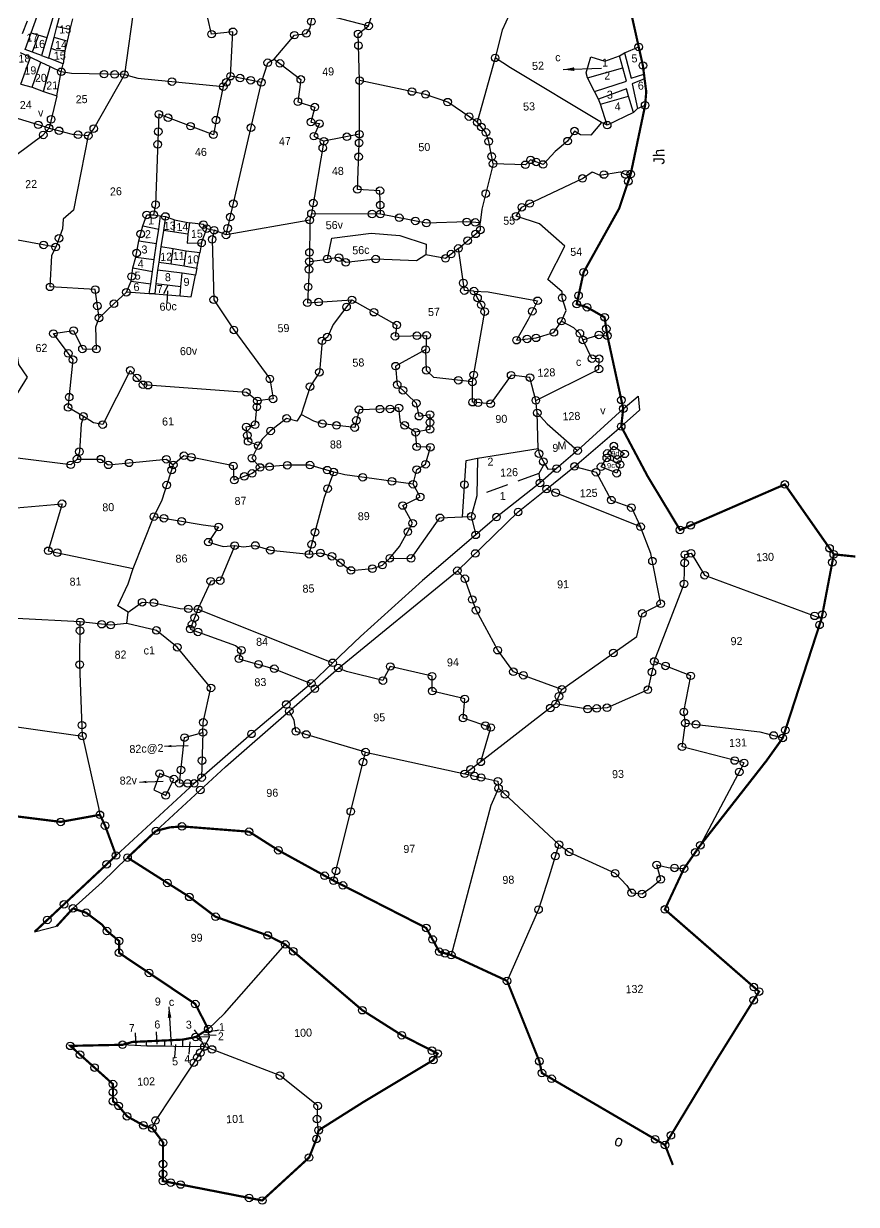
# Model space of a CAD drawing. Header units: metres. Extents: x 275030 to 277144, y 2062940 to 2065059.
# Drawn here: x 276177 to 277118, y 2063020 to 2064353 of the extents above; entities that cross this region are included whole.
import ezdxf
from ezdxf.enums import TextEntityAlignment as Align

# ---------------------------------------------------------------- set-up
doc = ezdxf.new("R2010")
doc.units = ezdxf.units.M
doc.linetypes.add('DASHED', pattern=[0.75, 0.5, -0.25])
doc.linetypes.add('DIVIDE', pattern=[1.25, 0.5, -0.25, 0, -0.25, 0, -0.25])
for name, color, linetype in [('OFF', 1, 'Continuous'), ('POLY_PARCEL', 6, 'Continuous'), ('POLY_ROAD', 30, 'Continuous'), ('POLY_SUBPARCEL', 6, 'DASHED'), ('SYM_ARROW', 1, 'Continuous'), ('SYM_STONE', 1, 'Continuous'), ('TEXT_MAPIN', 7, 'Continuous'), ('TEXT_MAPOUT', 7, 'Continuous'), ('TEXT_PARCEL', 7, 'Continuous'), ('V_BOUND_LINE', 7, 'Continuous'), ('V_DIVIDE_LINE', 7, 'DIVIDE')]:
    doc.layers.add(name, color=color, linetype=linetype)
doc.styles.get("Standard").update_dxf_attribs({"font": 'simplex.shx'})
doc.styles.add('TEXT_MAP', font='')
doc.styles.get('TEXT_MAP').set_extended_font_data('Kruti Dev 050')
doc.dimstyles.get("Standard").update_dxf_attribs({"dimtxt": 0.18, "dimasz": 0.18, "dimexe": 0.18, "dimexo": 0.0625, "dimgap": 0.09, "dimtad": 0, "dimtih": 1, "dimtoh": 1, "dimdec": 4, "dimzin": 0, "dimdsep": 46, "dimtxsty": 'Standard', "dimcen": 0.09, "dimadec": 0, "dimazin": 0, "dimtfac": 1, "dimtdec": 4, "dimtofl": 0, "dimtmove": 0, "dimatfit": 3, "dimfxl": 0, "dimtolj": 1, "dimtzin": 0, "dimarcsym": 0})

# ---------------------------------------------------------------- blocks, each defined once
blk = doc.blocks.new('STONE')
blk.add_circle((0, 0), 0.851)
blk = doc.blocks.new('TEXTARROW')
blk.add_leader([(0.04, -0.01), (8.68, -0.01)], dimstyle='Standard', override={"dimtxt": 2.5, "dimasz": 2.5, "dimexe": 1.25, "dimexo": 0.625, "dimgap": 0.625, "dimtad": 1, "dimtih": 0, "dimtoh": 0, "dimzin": 8, "dimcen": 2.5, "dimtofl": 1})
blk = doc.blocks.new('ss')
at = {"layer": 'OFF'}
for points in [[(277.52, 384.64), (279.15, 384)], [(304.13, 332.06), (303.02, 330.03)], [(301.07, 330.11), (299.83, 330.15)], [(408.9, 303.18), (409.09, 299.98)], [(268.83, 187.7), (273.82, 188.76)]]:
    blk.add_lwpolyline(points, dxfattribs=at)
at = {"layer": 'POLY_PARCEL'}
for points in [[(299.17, 413.85), (299.32, 403.22), (298.96, 396.25), (296.04, 379.68)], [(319.88, 378.43), (320.8, 388.39), (315.97, 388.03), (313.2, 402.65), (332.13, 406.91), (332.13, 410.19)], [(387.93, 406.45), (391.34, 399.98), (386.79, 392.4), (383.09, 390.05), (381.31, 386.56), (379.53, 380.38)], [(351.34, 388.6), (354.47, 397.53), (356.12, 403.32)], [(284.15, 390.21), (281.27, 390.95)], [(284.79, 392.63), (284.15, 390.21)], [(329.87, 381.9), (334.59, 387.13), (337.29, 387.42), (338.22, 388.62), (339, 392.32), (351.34, 388.6)], [(275.41, 389.8), (278.9, 388.64)], [(277.02, 389.26), (275.48, 385.49)], [(283.44, 387.65), (280.55, 388.59)], [(284.15, 390.21), (283.44, 387.65)], [(348.85, 376.37), (348.92, 386.9), (351.34, 388.6)], [(282.87, 385.45), (280.8, 385.73), (279.81, 386.16)], [(282.87, 385.45), (282.36, 382.57)], [(283.44, 387.65), (282.87, 385.45)], [(272.68, 378.38), (275.05, 384.33)], [(275.17, 377.6), (277.34, 383.14)], [(277.73, 376.53), (279.38, 382.08)], [(280.65, 375.46), (281.86, 380.8)], [(296.04, 379.68), (284.16, 380.32), (281.86, 380.8)], [(326.77, 376.78), (328.36, 381.15), (329.87, 381.9)], [(329.87, 381.9), (335.66, 377.13), (334.81, 372.15), (338.58, 370.8), (337.58, 367.46), (339.5, 367.03), (338.15, 364.26), (340.36, 363.05)], [(379.53, 380.38), (374.96, 366.06)], [(402.89, 364.98), (382.89, 378), (379.53, 380.38)], [(400.11, 375.15), (399.9, 376.29), (401.04, 379.85), (404.17, 378.71), (407.52, 379.85)], [(408.65, 380.42), (411.89, 381.67)], [(278.66, 368.24), (264, 373.29), (250.59, 378.51)], [(272.68, 378.38), (275.17, 377.6)], [(275.17, 377.6), (277.73, 376.53)], [(296.04, 379.68), (288.71, 367.76), (287.41, 366.25)], [(296.04, 379.68), (299.03, 378.71), (318.17, 376.15)], [(318.17, 376.15), (319.88, 378.43)], [(326.77, 376.78), (319.88, 378.43)], [(277.73, 376.53), (280.65, 375.46)], [(280.65, 375.46), (278.66, 368.24)], [(318.17, 376.15), (316.27, 368.67), (315.56, 365.4), (303.46, 370.45), (301.97, 350.18), (301.46, 347.93)], [(317.59, 342.78), (326.77, 376.78)], [(348.4, 364.33), (348.85, 376.37)], [(374.96, 366.06), (368.49, 370.82), (363.58, 372.74), (348.85, 376.37)], [(400.11, 375.15), (408.16, 377.09)], [(401.61, 372.03), (400.11, 375.15)], [(402.82, 369.11), (402.46, 370.25)], [(402.82, 369.11), (409.22, 370.71)], [(270.95, 362.47), (277.31, 366.75), (278.66, 368.24)], [(278.66, 368.24), (283.78, 366.68), (287.41, 366.25)], [(404.17, 364.34), (402.82, 369.11)], [(410.22, 366.98), (404.17, 364.34)], [(411.14, 367.83), (412.86, 368.48)], [(287.41, 366.25), (283.5, 349.61), (281.08, 347.69), (280.87, 345.48), (279.17, 341.44)], [(348.4, 364.33), (340.36, 363.05)], [(352.46, 346.22), (352.53, 351.46), (347.47, 351.95), (348.4, 364.33)], [(378.2, 356.59), (377.41, 361.64), (376.84, 363.7), (374.96, 366.06)], [(402.89, 364.98), (400.4, 362.21), (398.05, 362.35), (396.77, 363.28), (395.13, 361.07), (392.29, 358.8), (389.44, 356.02), (386.67, 357.16), (385.46, 356.09), (378.2, 356.59)], [(404.17, 364.34), (402.89, 364.98)], [(340.36, 363.05), (336.95, 346.86)], [(378.2, 356.59), (375.32, 346.46), (374.8, 343.44)], [(392.26, 320.65), (393.41, 323.04), (392.63, 325.89), (392.7, 327.24), (389.57, 330.16), (393.62, 337.48), (388.14, 342.67), (382.95, 344.59), (384.3, 346.58), (398.18, 352.56), (400.38, 353.98), (402.09, 353.13), (406.72, 353.77), (407.86, 353.13), (409.05, 353.13)], [(297.91, 342.17), (298.97, 345.51)], [(298.97, 345.51), (299.9, 347.93), (301.46, 347.93)], [(298.97, 345.51), (302.48, 344.62)], [(301.46, 347.93), (303.03, 347.64)], [(304.1, 347.43), (306.12, 346.6)], [(305.96, 343.85), (306.12, 346.6)], [(306.12, 346.6), (309.43, 345.79)], [(309.43, 345.79), (309.01, 343.3)], [(313.28, 344.37), (312.57, 345.29), (309.43, 345.79)], [(336.52, 345.43), (317.59, 342.78)], [(336.52, 345.43), (336.09, 336.12)], [(336.95, 346.86), (336.52, 345.43)], [(352.46, 346.22), (336.95, 346.86)], [(374.8, 343.44), (371.81, 343.73), (362.71, 343.8), (352.46, 346.22)], [(279.17, 341.44), (270.7, 343.29), (268.99, 342.01), (262.38, 342.5), (260.31, 342.36)], [(309.01, 343.3), (303.52, 344.29)], [(309.01, 343.3), (308.79, 341.24), (312, 341.17)], [(312, 341.17), (313.28, 344.37)], [(313.28, 344.37), (314.91, 343.94)], [(314.91, 343.94), (314.42, 341.88), (314.27, 328.3), (318.55, 321.37), (326.24, 310.07), (326.81, 305.52), (323.27, 305.21)], [(317.59, 342.78), (314.91, 343.94)], [(369.71, 337.84), (374.8, 341.81), (374.8, 343.44)], [(288.35, 325.15), (287.71, 331.55), (277.6, 332.55), (278.24, 339.59), (279.17, 341.44)], [(297.12, 338.54), (297.91, 342.17)], [(297.91, 342.17), (301.89, 341.4)], [(305.59, 340.1), (302.85, 340.61)], [(305, 336.7), (305.59, 340.1)], [(308.44, 339.46), (305.59, 340.1)], [(312, 341.17), (311.57, 338.96)], [(340.15, 336.54), (341.36, 341.17), (350.18, 342.02), (356.66, 341.24), (362.49, 339.1), (362.31, 336.7)], [(296.34, 336.12), (297.12, 338.54)], [(297.12, 338.54), (301.23, 337.82)], [(307.87, 336.19), (308.44, 339.46)], [(311.57, 338.96), (308.44, 339.46)], [(310.7, 335.54), (311.57, 338.96)], [(369.71, 337.84), (366.72, 335.7), (362.31, 336.7)], [(372.84, 328.12), (370.71, 328.31), (369.71, 337.84)], [(295.84, 333.2), (296.34, 336.12)], [(296.34, 336.12), (300.75, 335.2)], [(307.37, 334.56), (301.91, 335.43)], [(302.23, 337.22), (305, 336.7)], [(305, 336.7), (307.87, 336.19)], [(307.87, 336.19), (310.7, 335.54)], [(310.7, 335.54), (310.38, 333.97)], [(336.09, 336.12), (335.31, 326.87), (345.34, 327.16)], [(336.09, 336.12), (340.15, 336.54)], [(362.31, 336.7), (360.18, 335.42), (351.04, 336.12), (344.27, 335.62), (342.78, 336.76), (340.15, 336.54)], [(294.7, 330.72), (295.84, 333.2)], [(295.84, 333.2), (300.24, 332.39)], [(301.37, 332.43), (307.01, 331.57)], [(306.73, 329.47), (309.22, 329.18), (310.38, 333.97)], [(307.01, 331.57), (307.37, 334.56)], [(310.38, 333.97), (307.37, 334.56)], [(294.7, 330.72), (291.79, 328.23), (288.35, 325.15)], [(299.83, 330.15), (294.7, 330.72)], [(301.07, 330.11), (306.73, 329.47)], [(306.73, 329.47), (307.01, 331.57)], [(345.34, 327.16), (340.93, 321.75), (339.51, 318.98), (338.3, 318.19), (337.44, 311.15), (335.22, 307.99), (332.96, 301.83)], [(345.34, 327.16), (355.23, 321.11), (354.74, 318.62), (361.85, 318.55), (361.52, 315.39)], [(371.77, 307.71), (375.11, 323.43), (372.84, 328.12)], [(372.84, 328.12), (376.04, 327.84), (387.07, 325.42), (384.79, 321.29), (382.02, 316.74), (386.43, 317.1), (390.48, 318.16), (392.26, 320.65)], [(258.92, 323.5), (266.96, 324.07), (266.53, 318.95), (269.38, 319.31), (269.88, 315.32), (271.73, 312.41), (267.74, 306.5), (264.11, 305.72), (263.47, 297.19), (262.93, 295.49)], [(284.03, 303.15), (280.66, 305.31), (282.16, 315.98), (277.96, 322.02), (282.51, 322.52), (284.36, 318.32), (287.49, 318.18), (287.57, 323.16), (288.35, 325.15)], [(392.26, 320.65), (394.9, 319.16), (396.32, 317.74), (396.96, 316.24)], [(385.87, 303.06), (400.3, 309.56), (400.45, 311.9), (398.81, 311.98), (396.96, 316.24)], [(396.96, 316.24), (400.59, 317.24), (402.48, 317)], [(361.52, 315.39), (354.62, 311.9), (354.83, 307.71), (358.96, 303.37), (359.46, 300.45), (361.95, 300.74), (361.81, 297.4), (358.58, 296.86)], [(371.77, 307.71), (363.09, 309.06), (361.52, 310.7), (361.52, 315.39)], [(323.27, 305.21), (320.85, 307.21), (297.69, 309.77), (294.92, 313.11), (288.3, 301.16), (286.23, 301.66), (284.03, 303.15)], [(385.87, 303.06), (384.72, 308.21), (380.52, 308.92), (375.68, 302.66), (371.63, 303.16), (371.77, 307.71)], [(284.03, 303.15), (283.46, 301.52), (282.82, 295.26), (282.25, 293.62)], [(323.07, 295.15), (320.85, 296.18), (320.56, 299.45), (322.56, 299.88), (323.27, 305.21)], [(386.08, 300.21), (385.87, 303.06)], [(332.96, 301.83), (331.97, 300.34), (329.69, 301.05), (325.99, 298.35), (324, 296.57), (323.07, 295.15)], [(358.58, 296.86), (355.23, 299.13), (355.02, 302.47), (353.03, 302.33), (346.06, 302.4), (344.92, 298.42), (337.66, 299.56), (335.81, 300.2), (332.96, 301.83)], [(386.01, 292.25), (386.08, 300.21)], [(386.08, 300.21), (388.21, 297.65), (394.85, 291.41)], [(323.07, 295.15), (321.58, 292.38), (323.32, 290.23)], [(357.58, 285.19), (358.51, 288.46), (360.57, 289.6), (361.78, 293.37), (358.72, 293.58), (358.58, 296.86)], [(282.25, 293.62), (280.79, 292.37), (267.06, 294.57)], [(282.25, 293.62), (287.59, 293.41), (289.22, 292.06), (293.92, 292.34), (302.32, 292.84), (303.82, 291.51)], [(323.32, 290.23), (321.47, 288.95), (317.42, 287.59), (317.34, 290.79), (306.31, 293.5), (303.82, 291.51)], [(372.31, 290.53), (386.01, 292.25)], [(386.01, 292.25), (386.15, 291.04), (387.29, 288.76)], [(303.82, 291.51), (300.98, 283.68), (299.06, 280.06)], [(339.83, 288.59), (334.56, 290.37), (329.44, 290.51), (323.32, 290.23)], [(368.4, 277.49), (369.68, 290.1), (372.31, 290.53)], [(372.31, 290.53), (371.82, 282.06)], [(400, 287.61), (401.35, 289.54), (404.29, 287.95), (403.45, 286.01), (400, 287.61)], [(403.03, 292.15), (405.38, 290.3), (403.7, 289.12), (401.52, 290.55), (403.03, 292.15)], [(333.64, 270.31), (337.55, 283.04), (339.83, 288.59)], [(357.58, 285.19), (342.35, 287.9), (339.83, 288.59)], [(387.29, 288.76), (385.94, 286.56)], [(387.29, 288.76), (388, 287.48), (389.97, 287.55)], [(394.02, 287.89), (398.81, 286.4), (402.01, 280.01), (406.47, 278.16), (408.4, 273.79)], [(351.75, 268.76), (354.03, 271.32), (357.16, 276.45), (355.09, 280.5), (359.08, 282.28), (357.58, 285.19)], [(385.94, 286.56), (386.14, 284.46)], [(268.13, 283.12), (278.51, 283.69), (275.03, 273.23), (293.93, 268.53)], [(371.82, 282.06), (370.39, 277.51)], [(408.4, 273.79), (387.56, 283.03)], [(293.93, 268.53), (299.06, 280.06)], [(299.06, 280.06), (310.09, 277.78), (313.5, 277.21), (311.08, 273.87), (314.36, 272.73), (316.99, 272.87)], [(351.75, 268.76), (356.52, 268.55), (363.35, 277.44), (368.4, 277.49)], [(368.4, 277.49), (370.39, 277.51)], [(370.39, 277.51), (371.26, 273.31)], [(389.38, 237.87), (406.63, 249.17), (408.06, 254.29), (412.27, 256.31), (410.5, 267.66), (408.4, 273.79)], [(316.99, 272.87), (313.43, 265.12), (311.3, 265.05), (308.2, 258.89)], [(316.99, 272.87), (318.84, 272.52), (321.61, 272.73), (324.96, 271.52), (333.64, 270.31)], [(292.45, 258.8), (290.23, 260.28), (292.72, 265.12), (293.93, 268.53)], [(333.64, 270.31), (336.2, 270.53), (338.76, 269.67), (342.89, 266.33), (347.76, 266.56), (350.04, 267.27), (351.75, 268.76)], [(410.36, 243.39), (417.68, 260.59), (418.1, 267.15), (419.53, 267.4), (422.39, 262.36), (448.33, 251.69)], [(389.38, 237.87), (378.61, 242.24), (375.25, 247.2), (370.71, 256.36), (368.45, 263.54), (366.83, 265.39)], [(292.45, 258.8), (295.7, 260.89), (298.33, 260.7), (304.21, 259.17), (308.2, 258.89)], [(281.62, 257), (267.31, 258.27)], [(292.12, 256.24), (292.45, 258.8)], [(308.2, 258.89), (306.3, 254.46), (316.35, 250.39), (317.61, 249.3), (316.98, 247.4), (324.86, 244.87), (333.06, 241.28)], [(308.2, 258.89), (329.11, 249.67), (338.06, 245.72)], [(281.16, 231.3), (281.16, 247.41), (281.62, 257)], [(292.12, 256.24), (288.46, 256), (281.62, 257)], [(308.29, 231.12), (308.47, 233.38), (310.46, 241.07), (303.22, 250.48), (298.69, 254.46), (292.12, 256.24)], [(370.54, 222.24), (373.06, 229.88), (366.92, 232.24), (367.43, 236.52), (360.2, 238.54), (360.28, 241.9), (350.95, 244.42), (349.18, 241.31), (341.11, 243.67), (339.29, 244.49)], [(230.65, 242.43), (238.52, 238.9), (281.16, 231.3)], [(410.36, 243.39), (408.68, 237.08), (399.35, 233.38), (394.97, 233.22), (387.83, 234.64)], [(416.84, 229.27), (416.59, 231.79), (418.44, 239.86), (410.36, 243.39)], [(387.83, 234.64), (389.38, 237.87)], [(344.7, 225.39), (329.23, 230.6), (328.89, 233.12), (327.88, 235.19)], [(387.83, 234.64), (370.54, 222.24)], [(281.16, 231.3), (284.24, 215.11), (284.45, 213.46)], [(305.91, 219.74), (302.59, 219.9), (304.12, 230.12), (308.29, 231.12)], [(308.29, 231.12), (307.63, 221)], [(419.21, 201.7), (429.71, 219.85), (415.91, 223.97), (416.84, 229.27)], [(416.84, 229.27), (433.49, 226.74), (438.62, 225.14)], [(336.47, 196.74), (344.7, 225.39)], [(344.7, 225.39), (366.82, 219.68)], [(299.42, 217.27), (301.41, 220.89), (298.24, 222.25), (296.79, 218.63), (299.42, 217.27)], [(370.54, 222.24), (366.82, 219.68)], [(366.82, 219.68), (374.22, 217.74), (374.3, 216.15)], [(374.3, 216.15), (372.45, 212.36), (362.3, 179.06)], [(374.3, 216.15), (387.43, 203)], [(387.43, 203), (384.91, 195.77), (382.3, 188.55), (374.65, 172.79)], [(387.43, 203), (389.65, 201.24), (399.83, 196.11), (402.35, 193.26), (403.36, 191.57), (405.72, 191.24), (407.82, 192.58), (410.01, 194.35), (409.25, 197.63), (411.77, 196.95), (415.34, 196.59)], [(307.07, 164.4), (310.86, 167.74), (325.07, 182.8)], [(293.12, 161.1), (293.03, 162.16)], [(297.15, 160.93), (297.24, 162.2)], [(301.19, 160.59), (301.29, 162.25)], [(304.18, 162.73), (305.48, 161.77), (306.07, 160.51)], [(307.25, 162.61), (304.18, 162.73)], [(306.05, 163.81), (307.16, 163.54)], [(306.07, 160.51), (307.25, 162.61)], [(307.16, 163.54), (307.07, 164.4)], [(307.25, 162.61), (307.16, 163.54)], [(293.12, 161.1), (287.66, 161.58)], [(297.15, 160.93), (293.12, 161.1)], [(306.07, 160.51), (294.46, 144.29), (293.68, 142.57)], [(301.19, 160.59), (297.15, 160.93)], [(306.07, 160.51), (301.19, 160.59)], [(331.04, 140.74), (330.79, 143.28), (331.04, 146.22), (322.8, 153.37), (306.07, 160.51)]]:
    blk.add_lwpolyline(points, dxfattribs=at)
at = {"layer": 'POLY_ROAD'}
for points in [[(278.37, 397.3), (281.43, 395.94), (277.52, 384.64), (273.96, 386.13), (278.37, 397.3)], [(281.27, 390.95), (282.09, 393.69)], [(274.59, 392.44), (273.35, 389.67)], [(280.55, 388.59), (281.27, 390.95)], [(279.81, 386.16), (280.55, 388.59)], [(272.82, 385.49), (275.05, 384.33)], [(282.36, 382.57), (279.15, 384), (279.81, 386.16)], [(275.05, 384.33), (277.34, 383.14)], [(277.34, 383.14), (279.38, 382.08)], [(281.86, 380.8), (282.36, 382.57)], [(279.38, 382.08), (281.86, 380.8)], [(407.52, 379.85), (408.65, 380.42)], [(408.16, 377.09), (407.52, 379.85)], [(408.65, 380.42), (409.93, 374.73), (412.86, 375.52)], [(401.61, 372.03), (408.87, 374.09), (408.16, 377.09)], [(402.46, 370.25), (401.61, 372.03)], [(409.22, 370.71), (408.8, 372.31), (402.46, 370.25)], [(412.95, 374.46), (410.15, 373.45), (411.14, 367.83)], [(410.22, 366.98), (409.22, 370.71)], [(411.14, 367.83), (410.22, 366.98)], [(302.48, 344.62), (303.03, 347.64)], [(303.03, 347.64), (304.1, 347.43)], [(304.1, 347.43), (303.52, 344.29)], [(301.89, 341.4), (302.48, 344.62)], [(303.52, 344.29), (302.85, 340.61)], [(301.23, 337.82), (301.89, 341.4)], [(302.85, 340.61), (302.23, 337.22)], [(300.75, 335.2), (301.23, 337.82)], [(300.24, 332.39), (300.75, 335.2)], [(301.91, 335.43), (301.37, 332.43)], [(302.23, 337.22), (301.91, 335.43)], [(299.83, 330.15), (300.24, 332.39)], [(301.37, 332.43), (301.07, 330.11)], [(405.45, 300.46), (408.9, 303.18)], [(405.45, 300.46), (394.85, 291.41)], [(404.85, 296.48), (409.09, 299.98)], [(394.02, 287.89), (404.85, 296.48)], [(394.85, 291.41), (389.97, 287.55)], [(389.97, 287.55), (386.14, 284.46)], [(387.56, 283.03), (394.02, 287.89)], [(386.14, 284.46), (376.07, 277.14), (371.26, 273.31)], [(366.83, 265.39), (380.98, 278.11), (387.56, 283.03)], [(371.26, 273.31), (358.94, 263.5), (344.53, 251.44), (338.06, 245.72)], [(339.29, 244.49), (366.83, 265.39)], [(327.88, 235.19), (339.29, 244.49)], [(338.06, 245.72), (333.06, 241.28)], [(333.06, 241.28), (319.21, 230.41), (307.63, 221)], [(296.95, 209.4), (313.12, 223.24), (327.88, 235.19)], [(307.63, 221), (305.91, 219.74)], [(305.91, 219.74), (287.77, 204.18)], [(277.63, 192.64), (284.39, 198.29), (290.32, 203.62)]]:
    blk.add_lwpolyline(points, dxfattribs=at)
at = {"layer": 'POLY_SUBPARCEL', "ltscale": 10, "flags": 128}
blk.add_lwpolyline([(385.94, 286.56), (371.82, 282.06)], dxfattribs=at)
at = {"layer": 'V_BOUND_LINE', "const_width": 0.5}
for points in [[(411.89, 381.67), (409.96, 392.13), (403.03, 400.75), (396.27, 410.87)], [(412.86, 375.52), (412.68, 377.45), (411.89, 381.67)], [(412.95, 374.46), (412.86, 375.52)], [(412.86, 368.48), (413.22, 371.55), (412.95, 374.46)], [(409.05, 353.13), (412.86, 368.48)], [(402.48, 317), (402, 321.16), (398.14, 323.57), (395.85, 324.35), (397.66, 331.46), (406.16, 345.48), (409.05, 353.13)], [(405.45, 300.46), (402.48, 317)], [(404.85, 296.48), (404.85, 296.48), (405.45, 300.46), (405.45, 300.46)], [(448.33, 251.69), (451.6, 266), (441.16, 282.12), (417.23, 272.73), (410.4, 285.03), (404.85, 296.48)], [(438.62, 225.14), (448.33, 251.69)], [(419.21, 201.7), (434.76, 220.14), (438.62, 225.14)], [(246.62, 216.89), (275.59, 212.19), (284.45, 213.46)], [(284.45, 213.46), (285.54, 210.99), (287.77, 204.18)], [(296.95, 209.4), (300.09, 210.06), (302.8, 210.18), (317.87, 208.44), (324.29, 204.03), (336.47, 196.74)], [(290.32, 203.62), (296.95, 209.4)], [(287.77, 204.18), (268.83, 187.7), (268.83, 187.7)], [(325.07, 182.8), (321.21, 184.96), (309.64, 189.6), (303.89, 194.28), (290.32, 203.62)], [(415.34, 196.59), (419.21, 201.7)], [(336.47, 196.74), (356.9, 185.35), (359.64, 179.9), (362.3, 179.06)], [(374.65, 172.79), (381.24, 154.45), (381.72, 151.79), (408.81, 134.6), (420.87, 152.98), (431.21, 168.31), (410.7, 187.56), (415.34, 196.59)], [(273.82, 188.76), (273.82, 188.76), (277.63, 192.64)], [(277.63, 192.64), (280.58, 191.55), (284.08, 188.72), (285.1, 187.28), (287.75, 184.93), (287.63, 182.28), (304.36, 170.14), (307.07, 164.4)], [(331.04, 140.74), (341.55, 146.85), (357.4, 155.58), (358.43, 157.03), (350.53, 161.43), (341.85, 167.39), (325.07, 182.8)], [(362.3, 179.06), (374.65, 172.79)], [(287.66, 161.58), (275.91, 161.76), (285.18, 152.82), (285.06, 148.96), (286.27, 147.88), (288.08, 145.47), (291.69, 143.3), (293.68, 142.57)], [(293.03, 162.16), (289.89, 162.13), (287.66, 161.58)], [(297.24, 162.2), (293.03, 162.16)], [(301.29, 162.25), (297.24, 162.2)], [(304.18, 162.73), (301.29, 162.25)], [(306.05, 163.81), (304.18, 162.73)], [(307.07, 164.4), (306.05, 163.81)], [(293.68, 142.57), (295.98, 139.28), (295.62, 130.61), (317.8, 125.43), (328.69, 134.71), (330.5, 138.81), (331.04, 140.74)]]:
    blk.add_lwpolyline(points, dxfattribs=at)
at = {"layer": 'V_DIVIDE_LINE', "ltscale": 10, "const_width": 0.5, "flags": 128}
for points in [[(451.6, 266), (456.42, 265.32)], [(408.81, 134.6), (410.41, 130.06)]]:
    blk.add_lwpolyline(points, dxfattribs=at)
at = {"layer": 'SYM_ARROW'}
blk.add_blockref('TEXTARROW', (394.67, 377.21), dxfattribs=at)
for p, xscale, yscale, zscale, rotation in [((303.76, 327.85), 0.3321216405824455, 0.3321216405824455, 0.3321216405824455, 84.55653476089668), ((290.59, 164.14), 0.3254915792217601, 0.3254915792217601, 0.3254915792217601, 271.2460852053209), ((295.33, 164.24), 0.3254915792217601, 0.3254915792217601, 0.3254915792217601, 271.2460852053209), ((303.87, 164.35), 0.3254915792217601, 0.3254915792217601, 0.3254915792217601, 304.9207886307958), ((308.81, 162.91), 0.3254915792217601, 0.3254915792217601, 0.3254915792217601, 175.5321631833105), ((309.53, 164.04), 0.3254915792217601, 0.3254915792217601, 0.3254915792217601, 186.6050354661589), ((299.34, 158.38), 0.3254915792217601, 0.3254915792217601, 0.3254915792217601, 83.1206484828069), ((302.53, 158.89), 0.3254915792217601, 0.3254915792217601, 0.3254915792217601, 83.1206484828069)]:
    blk.add_blockref('TEXTARROW', p, dxfattribs=dict(at, xscale=xscale, yscale=yscale, zscale=zscale, rotation=rotation))
at = {"layer": 'SYM_ARROW', "xscale": 0.6157537206044554, "yscale": 0.6157537206044554, "zscale": 0.6157537206044554}
for p in [(299.53, 228.33), (293.61, 220.49)]:
    blk.add_blockref('TEXTARROW', p, dxfattribs=at)
at = {"layer": 'SYM_ARROW', "rotation": 271.2460852053209}
blk.add_blockref('TEXTARROW', (298.42, 169.8), dxfattribs=at)
at = {"layer": 'SYM_STONE'}
for p in [(338.52, 390.06), (315.97, 388.03), (320.8, 388.39), (334.59, 387.13), (337.29, 387.42), (351.34, 388.6), (348.92, 386.9), (348.9, 384.25), (411.89, 381.67), (281.86, 380.8), (291.46, 379.92), (293.84, 379.79), (296.04, 379.68), (328.36, 381.15), (331.1, 380.9), (379.53, 380.38), (306.67, 377.69), (318.87, 377.08), (319.88, 378.43), (322, 377.92), (324.39, 377.35), (326.77, 376.78), (335.66, 377.13), (348.85, 376.37), (412.68, 377.45), (318.17, 376.15), (334.81, 372.15), (360.55, 373.49), (363.58, 372.74), (276.25, 369.07), (279.2, 370.2), (303.46, 370.45), (305.51, 369.6), (316.27, 368.67), (338.58, 370.8), (368.49, 370.82), (412.86, 368.48), (277.31, 366.75), (278.66, 368.24), (280.89, 367.56), (285.12, 366.52), (287.41, 366.25), (288.71, 367.76), (303.18, 366.57), (310.48, 367.52), (324.04, 366.68), (337.58, 367.46), (339.5, 367.03), (373.17, 367.38), (374.96, 366.06), (302.96, 363.69), (315.56, 365.4), (338.15, 364.26), (340.36, 363.05), (345.54, 363.87), (348.4, 364.33), (375.84, 364.96), (376.84, 363.7), (396.77, 363.28), (404.17, 364.34), (340.04, 361.54), (348.25, 362.39), (377.41, 361.64), (395.13, 361.07), (348.02, 359.26), (377.94, 358.24), (378.2, 356.59), (385.46, 356.09), (386.67, 357.16), (387.9, 356.66), (389.44, 356.02), (398.18, 352.56), (403.03, 353.26), (407.86, 353.13), (409.05, 353.13), (301.97, 350.18), (347.47, 351.95), (352.53, 351.46), (376.31, 349.95), (408.46, 351.54), (299.9, 347.93), (301.46, 347.93), (304.1, 347.43), (319.47, 349.74), (337.45, 349.24), (352.48, 348.22), (386.1, 347.36), (312.57, 345.29), (318.66, 346.76), (336.52, 345.43), (336.95, 346.86), (350.57, 346.29), (352.46, 346.22), (356.65, 345.23), (382.95, 344.59), (384.3, 346.58), (276.47, 342.03), (280, 343.41), (298.4, 343.72), (313.28, 344.37), (314.42, 341.88), (314.91, 343.94), (317.59, 342.78), (317.98, 344.25), (360.27, 344.37), (362.71, 343.8), (371.81, 343.73), (373.71, 343.55), (374.8, 341.81), (279.17, 341.44), (297.32, 339.43), (312, 341.17), (371.87, 339.52), (373.73, 340.97), (336.19, 338.18), (340.15, 336.54), (342.78, 336.76), (368.02, 336.63), (369.71, 337.84), (296.01, 334.21), (335.94, 334.35), (336.09, 336.12), (344.27, 335.62), (351.04, 336.12), (366.72, 335.7), (277.6, 332.55), (287.71, 331.55), (397.66, 331.46), (294.7, 330.72), (335.61, 330.44), (370.53, 330.03), (288.08, 327.88), (291.79, 328.23), (314.27, 328.3), (335.31, 326.87), (337.82, 326.94), (345.34, 327.16), (370.71, 328.31), (372.84, 328.12), (373.6, 326.55), (392.63, 325.89), (396.33, 326.25), (288.35, 325.15), (344.07, 325.6), (350.19, 324.2), (374.36, 324.98), (375.11, 323.43), (387.07, 325.42), (395.85, 324.35), (398.14, 323.57), (277.96, 322.02), (282.51, 322.52), (318.55, 321.37), (355.23, 321.11), (385.8, 323.11), (392.26, 320.65), (402, 321.16), (284.36, 318.32), (287.49, 318.18), (338.3, 318.19), (339.51, 318.98), (354.74, 318.62), (359.65, 318.57), (361.85, 318.55), (390.48, 318.16), (402.3, 318.57), (281.13, 317.45), (282.16, 315.98), (361.52, 315.39), (382.02, 316.74), (384.39, 316.93), (386.43, 317.1), (396.32, 317.74), (396.96, 316.24), (400.59, 317.24), (402.48, 317), (294.92, 313.11), (296.36, 311.38), (326.24, 310.07), (337.44, 311.15), (354.62, 311.9), (361.52, 310.7), (398.81, 311.98), (400.45, 311.9), (280.98, 307.6), (297.69, 309.77), (298.82, 309.64), (335.22, 307.99), (354.83, 307.71), (368.61, 308.2), (371.77, 307.71), (372.11, 309.3), (380.52, 308.92), (384.72, 308.21), (400.3, 309.56), (280.66, 305.31), (320.85, 307.21), (323.27, 305.21), (326.81, 305.52), (356.07, 306.4), (284.03, 303.15), (323.09, 303.88), (346.06, 302.4), (350.74, 302.36), (353.03, 302.33), (355.02, 302.47), (358.96, 303.37), (371.63, 303.16), (372.86, 303.01), (375.68, 302.66), (385.87, 303.06), (405.1, 302.42), (288.3, 301.16), (320.56, 299.45), (322.56, 299.88), (329.69, 301.05), (337.66, 299.56), (345.37, 300.01), (359.46, 300.45), (361.95, 300.74), (386.08, 300.21), (405.45, 300.46), (320.73, 297.55), (325.99, 298.35), (340.85, 299.06), (344.92, 298.42), (356.18, 298.49), (358.58, 296.86), (361.81, 297.4), (361.87, 298.94), (282.82, 295.26), (320.85, 296.18), (323.07, 295.15), (404.85, 296.48), (280.79, 292.37), (282.25, 293.62), (287.59, 293.41), (289.22, 292.06), (293.92, 292.34), (302.32, 292.84), (303.82, 291.51), (306.31, 293.5), (307.95, 293.1), (321.58, 292.38), (358.72, 293.58), (361.78, 293.37), (394.85, 291.41), (403.03, 292.15), (303.41, 290.36), (317.34, 290.79), (321.47, 288.95), (323.32, 290.23), (325.45, 290.32), (329.44, 290.51), (334.56, 290.37), (338.39, 289.08), (360.57, 289.6), (386.15, 291.04), (387.05, 289.24), (401.35, 289.54), (401.52, 290.55), (403.7, 289.12), (405.38, 290.3), (302.19, 287.03), (317.42, 287.59), (319.69, 288.35), (339.83, 288.59), (346.33, 287.19), (352.86, 286.03), (358.51, 288.46), (389.97, 287.55), (394.02, 287.89), (398.81, 286.4), (400, 287.61), (403.45, 286.01), (404.29, 287.95), (278.51, 283.69), (338.33, 284.93), (357.58, 285.19), (369.13, 284.71), (386.14, 284.46), (359.08, 282.28), (387.56, 283.03), (389.57, 282.14), (441.16, 282.12), (299.06, 280.06), (301.29, 279.59), (305.24, 278.78), (355.09, 280.5), (380.98, 278.11), (402.01, 280.01), (406.47, 278.16), (313.5, 277.21), (357.16, 276.45), (363.35, 277.44), (370.39, 277.51), (376.07, 277.14), (275.03, 273.23), (277.01, 272.74), (311.08, 273.87), (316.99, 272.87), (321.61, 272.73), (335.15, 275.23), (356.01, 274.57), (371.26, 273.31), (408.4, 273.79), (419.63, 273.67), (324.96, 271.52), (333.64, 270.31), (334.31, 272.5), (336.2, 270.53), (417.23, 272.73), (338.76, 269.67), (340.62, 268.16), (351.75, 268.76), (356.52, 268.55), (370.99, 269.13), (311.3, 265.05), (313.43, 265.12), (342.89, 266.33), (347.76, 266.56), (350.04, 267.27), (366.83, 265.39), (410.77, 265.96), (417.98, 265.3), (418.1, 267.15), (419.53, 267.4), (450.69, 267.41), (451.6, 266), (368.45, 263.54), (422.39, 262.36), (451.18, 264.19), (295.7, 260.89), (298.33, 260.7), (417.68, 260.59), (281.62, 257), (306.05, 259.04), (307.38, 256.98), (308.2, 258.89), (369.94, 258.81), (281.52, 255.03), (286.43, 256.29), (288.46, 256), (298.69, 254.46), (306.3, 254.46), (306.75, 255.51), (370.71, 256.36), (408.06, 254.29), (412.27, 256.31), (308, 253.77), (446.79, 252.32), (448.53, 252.57), (303.22, 250.48), (317.61, 249.3), (447.81, 250.26), (281.16, 247.41), (316.98, 247.4), (375.25, 247.2), (321.35, 246), (324.86, 244.87), (338.06, 245.72), (339.29, 244.49), (350.95, 244.42), (401.23, 245.63), (310.46, 241.07), (333.06, 241.28), (349.18, 241.31), (360.28, 241.9), (378.61, 242.24), (380.81, 241.35), (409.73, 241.03), (410.36, 243.39), (412.85, 242.3), (333.82, 240.03), (360.2, 238.54), (418.44, 239.86), (327.28, 236.74), (367.43, 236.52), (388.64, 236.33), (389.38, 237.87), (408.68, 237.08), (281.16, 233.76), (308.47, 233.38), (327.88, 235.19), (386.58, 233.75), (387.83, 234.64), (394.97, 233.22), (397.04, 233.3), (399.35, 233.38), (281.16, 231.3), (308.29, 231.12), (319.21, 230.41), (329.23, 230.6), (366.92, 232.24), (371.86, 230.35), (416.59, 231.79), (304.12, 230.12), (331.51, 229.83), (373.06, 229.88), (416.84, 229.27), (419.2, 228.91), (344.7, 225.39), (436.6, 225.77), (438.62, 225.14), (439.26, 226.87), (303.04, 222.89), (307.88, 224.8), (344.06, 223.15), (415.91, 223.97), (298.24, 222.25), (301.41, 220.89), (302.59, 219.9), (304.48, 219.81), (305.91, 219.74), (307.63, 221), (366.82, 219.68), (368.19, 220.62), (370.54, 222.24), (427.65, 220.46), (429.71, 219.85), (299.42, 217.27), (307.26, 218.22), (369.01, 219.1), (370.47, 218.72), (374.22, 217.74), (428.56, 217.87), (374.3, 216.15), (375.72, 214.73), (275.59, 212.19), (284.45, 213.46), (340.9, 212.15), (285.54, 210.99), (296.95, 209.4), (302.8, 210.18), (317.87, 208.44), (287.77, 204.18), (324.29, 204.03), (285.59, 202.28), (290.32, 203.62), (387.43, 203), (389.65, 201.24), (419.21, 201.7), (337.09, 198.92), (386.53, 200.44), (418.01, 200.12), (299.08, 197.59), (334.48, 197.93), (336.47, 196.74), (399.83, 196.11), (409.25, 197.63), (413.21, 196.81), (415.34, 196.59), (275.63, 193.62), (303.89, 194.28), (338.53, 195.59), (410.01, 194.35), (277.63, 192.64), (280.58, 191.55), (403.36, 191.57), (405.72, 191.24), (271.76, 190.25), (309.64, 189.6), (382.3, 188.55), (285.1, 187.28), (356.9, 185.35), (410.7, 187.56), (287.75, 184.93), (321.21, 184.96), (325.07, 182.8), (358.23, 182.71), (287.63, 182.28), (326.8, 181.2), (359.64, 179.9), (294.21, 177.51), (360.92, 179.49), (362.3, 179.06), (374.65, 172.79), (304.36, 170.14), (430.07, 169.38), (341.85, 167.39), (431.21, 168.31), (307.07, 164.4), (429.93, 166.41), (275.91, 161.76), (287.66, 161.58), (304.18, 162.73), (350.53, 161.43), (278.02, 159.73), (305.09, 159.15), (306.07, 160.51), (307.75, 159.79), (281.18, 156.68), (303.55, 156.99), (304.35, 158.11), (357.19, 157.72), (358.43, 157.03), (322.8, 153.37), (357.4, 155.58), (381.24, 154.45), (285.13, 150.98), (285.18, 152.82), (381.72, 151.79), (285.06, 148.96), (383.86, 150.44), (286.27, 147.88), (288.08, 145.47), (331.04, 146.22), (291.69, 143.3), (294.46, 144.29), (330.79, 143.28), (293.68, 142.57), (331.04, 140.74), (295.98, 139.28), (330.5, 138.81), (328.69, 134.71), (406.64, 135.98), (410.2, 136.71), (295.69, 132.22), (295.78, 134.43), (408.81, 134.6), (295.62, 130.61), (297.38, 130.2), (299.57, 129.69), (314.85, 126.12), (317.8, 125.43)]:
    blk.add_blockref('STONE', p, dxfattribs=at)
at = {"layer": 'TEXT_MAPIN', "style": 'TEXT_MAP'}
for s, p in [('13', (283.09, 389.41)), ('17', (275.67, 387.86)), ('16', (277.11, 386.32)), ('15', (281.67, 383.56)), ('14', (282.02, 385.96)), ('18', (273.69, 383.21)), ('19', (274.93, 380.46)), ('20', (277.23, 378.69)), ('c', (393.63, 379.1)), ('5', (410.84, 378.22)), ('21', (279.72, 376.92)), ('1', (404.18, 377.52)), ('2', (404.57, 374.57)), ('v', (276.9, 370.89)), ('3', (405.02, 370.26)), ('6', (412.04, 372.04)), ('4', (406.66, 367.55)), ('1', (300.82, 345.75)), ('13', (304.98, 344.4)), ('14', (307.82, 344.03)), ('2', (300.03, 342.69)), ('15', (311.02, 342.39)), ('3', (299.11, 339.27)), ('4', (298.16, 336.14)), ('12', (303.94, 337.47)), ('11', (306.77, 337.55)), ('10', (309.98, 336.65)), ('5', (297.37, 333.46)), ('8', (304.15, 332.86)), ('6', (297.01, 330.91)), ('7', (302.25, 330.26)), ('9', (308.3, 331.64)), ('60c', (303.97, 326.26)), ('c', (395.8, 310.46)), ('v', (400.85, 299.35)), ('M', (391.37, 291.81)), ('2', (375.16, 288.74)), ('1', (377.63, 280.92)), ('c1', (296.9, 249.12)), ('c', (299.03, 169.9)), ('7', (289.87, 164.35)), ('6', (295.64, 164.96)), ('3', (302.74, 164.65)), ('1', (310.15, 163.83)), ('2', (309.84, 161.77)), ('5', (299.34, 156.53)), ('4', (302.12, 156.94))]:
    blk.add_text(s, height=1.8, dxfattribs=at).set_placement(p, align=Align.CENTER)
at = {"layer": 'TEXT_MAPOUT', "style": 'TEXT_MAP'}
for s, rotation, p in [('Jh', 88.2054, (416.74, 355.01)), ('o', 339.6523, (397.19, 135.05))]:
    blk.add_text(s, height=2.5, rotation=rotation, dxfattribs=at).set_placement(p)
at = {"layer": 'TEXT_PARCEL', "style": 'TEXT_MAP'}
for s, height, p in [('49', 1.8, (341.87, 377.78)), ('52', 1.8, (389.1, 377.35)), ('24', 1.8, (273.61, 372.74)), ('25', 1.8, (286.21, 373.57)), ('53', 1.8, (386.75, 368.28)), ('47', 1.8, (331.57, 362.46)), ('46', 1.8, (312.59, 360.72)), ('50', 1.8, (362.87, 360.01)), ('22', 1.8, (274.18, 354.92)), ('48', 1.8, (343.23, 355.33)), ('26', 1.8, (293.17, 352.58)), ('56v', 1.8, (342, 343.22)), ('55', 1.8, (381.34, 342.77)), ('56c', 1.8, (347.76, 337.36)), ('54', 1.8, (396.16, 335.23)), ('57', 1.8, (363.68, 322.87)), ('59', 1.8, (329.72, 320.45)), ('62', 1.8, (275.15, 317.99)), ('60v', 1.8, (308.19, 316.1)), ('58', 1.8, (346.28, 312.1)), ('128', 1.8, (388.47, 308.32)), ('61', 1.8, (302.99, 300.43)), ('128', 1.8, (393.74, 298.32)), ('90', 1.8, (377.96, 298.27)), ('88', 1.8, (340.55, 293.89)), ('9', 1.8, (389.87, 291.3)), ('9d', 1.2, (403.32, 289.88)), ('126', 1.8, (379.26, 286.19)), ('9c', 1.2, (402.23, 287.19)), ('80', 1.8, (288.86, 281.63)), ('87', 1.8, (318.65, 281.98)), ('125', 1.8, (396.98, 280.88)), ('89', 1.8, (346.23, 277.53)), ('86', 1.8, (304.9, 269.5)), ('81', 1.8, (280.9, 265.19)), ('130', 1.8, (436.12, 265.05)), ('85', 1.8, (333.21, 261.71)), ('91', 1.8, (390.49, 260.59)), ('82', 1.8, (290.42, 248.4)), ('84', 1.8, (322.34, 250.14)), ('92', 1.8, (429.02, 246.4)), ('94', 1.8, (365.08, 243.95)), ('83', 1.8, (321.63, 241.07)), ('95', 1.8, (348.07, 232.16)), ('82c@2', 1.8, (295.47, 227.08)), ('131', 1.8, (428.51, 223.55)), ('82v', 1.8, (291.13, 220.06)), ('96', 1.8, (323.4, 216.09)), ('93', 1.8, (401.28, 217.48)), ('97', 1.8, (353.75, 202.37)), ('98', 1.8, (375.76, 194.61)), ('99', 1.8, (305.21, 184.13)), ('9', 1.8, (295.95, 170.11)), ('132', 1.8, (403.23, 169.02)), ('100', 1.8, (328.35, 161.9)), ('102', 1.8, (292.66, 152.23)), ('101', 1.8, (312.36, 143.08))]:
    blk.add_text(s, height=height, dxfattribs=at).set_placement(p, align=Align.CENTER)

msp = doc.modelspace()

# ---------------------------------------------------------------- block references
at = {"xscale": 5.02018910834108, "yscale": 5.02018910834108, "zscale": 5.02018910834108, "rotation": 2.08779514602732}
msp.add_blockref('ss', (274875.1, 2062337.1), dxfattribs=at)

doc.saveas('drawing.dxf')
